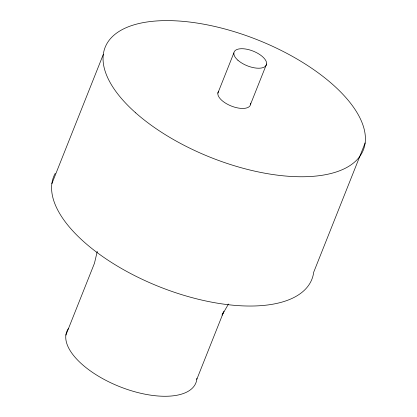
<?xml version="1.0" encoding="UTF-8"?>
<svg xmlns="http://www.w3.org/2000/svg" width="417" height="417" viewBox="0 0 417 417"><rect width="100%" height="100%" fill="white"/><g stroke="black" fill="none" stroke-linecap="round" stroke-linejoin="round"><path stroke-width="0.63" d="M97.26 251.404L94.456 263.278L65.876 335.096M51.864 183.688L103.307 54.413M217.856 93.153L233.864 52.933M250.586 104.219L266.593 63.999M196.793 379.366L223.929 311.171M365.136 142.953L313.693 272.228A138.929 63.29 21.7 0 1 163.193 288.251A138.929 63.29 21.7 0 1 55.216 173.368M223.074 312.786L222.053 315.116L228.48 304.029M196.897 378.24A69.462 31.645 21.7 0 1 121.029 387.184A69.462 31.645 21.7 0 1 68.404 328.565M250.586 103.119A17.368 7.913 21.7 0 1 232.102 106.345A17.368 7.913 21.7 0 1 218.685 91.26M135.702 112.861A138.929 63.29 21.7 0 0 358.5 158.09A138.929 63.29 21.7 0 0 208.464 25.103A138.929 63.29 21.7 0 0 135.702 112.861M237.914 60.236A17.368 7.913 21.7 0 0 265.765 65.891A17.368 7.913 21.7 0 0 247.005 49.269A17.368 7.913 21.7 0 0 237.914 60.236"/></g></svg>
